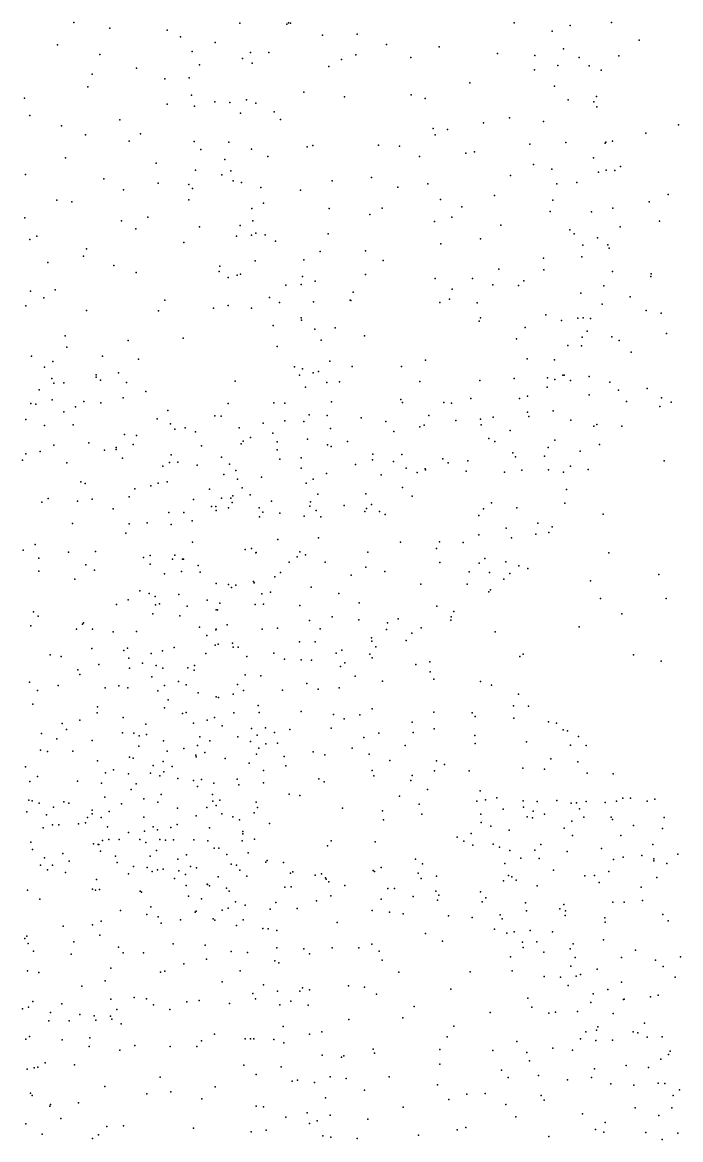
# Model space of a CAD drawing. Header units: metres. Extents: x -23.9 to 23.9, y -28.5 to 28.5.
# Drawn here: x -1.805 to -0.389, y -7.202 to -4.799 of the extents above; entities that cross this region are included whole.
import ezdxf

# ---------------------------------------------------------------- set-up
doc = ezdxf.new("R2010")
doc.units = ezdxf.units.M

msp = doc.modelspace()

# ---------------------------------------------------------------- linework, layer by layer
for p in [(-1.6944, -4.7996, 19.0672), (-1.3368, -4.8011, 18.5734), (-1.2359, -4.8032, 18.265), (-1.2324, -4.8002, 15.5763), (-1.2282, -4.8007, 4.5525), (-0.747, -4.7999, 10.504), (-0.5378, -4.7991, 17.4353), (-1.6164, -4.8116, 15.3411), (-1.4934, -4.816, 15.3549), (-1.1589, -4.8264, 15.7515), (-1.0845, -4.8245, 15.9607), (-0.6649, -4.8181, 17.7755), (-0.6264, -4.8062, 17.5672), (-1.7294, -4.8474, 7.2746), (-1.4646, -4.8299, 18.789), (-1.3903, -4.8421, 15.4471), (-1.0213, -4.847, 18.1664), (-0.9084, -4.8514, 18.1088), (-0.4779, -4.8374, 23.6524), (-1.6379, -4.8681, 15.2749), (-1.4396, -4.8618, 9.8063), (-1.3316, -4.8766, 15.5616), (-1.3143, -4.8642, 18.4746), (-1.2743, -4.8637, 15.6469), (-1.0873, -4.8688, 16.0462), (-0.9689, -4.8745, 16.1065), (-0.7829, -4.8661, 18.0237), (-0.7028, -4.8701, 17.9262), (-0.6406, -4.8558, 16.1617), (-0.6073, -4.875, 17.7175), (-0.5218, -4.8712, -0.9189), (-1.559, -4.8973, -0.5089), (-1.4239, -4.8902, 18.7111), (-1.3106, -4.887, 18.3934), (-1.1454, -4.8938, 2.0914), (-1.1183, -4.8791, 18.2008), (-0.7033, -4.9012, 21.3789), (-0.6533, -4.8922, 23.3279), (-0.5857, -4.8926, 17.589), (-1.6546, -4.9104, 18.9361), (-1.4983, -4.9208, 18.805), (-1.4457, -4.9182, 15.3607), (-0.5595, -4.9021, 7.0548), (-1.6637, -4.9375, 15.2135), (-0.8423, -4.9295, 18.1007), (-0.66, -4.9367, 16.1466), (-1.8004, -4.9618, 18.9815), (-1.4408, -4.9559, 7.7045), (-1.3911, -4.9699, 18.596), (-1.3587, -4.9717, 15.3984), (-1.3229, -4.9655, 20.769), (-1.3025, -4.973, 15.4838), (-1.1995, -4.9496, 15.7619), (-1.112, -4.959, 21.2221), (-0.9685, -4.9551, 15.1319), (-0.9385, -4.9631, 16.0071), (-0.6311, -4.9657, 17.8783), (-0.5754, -4.9701, 17.7344), (-0.5695, -4.9588, 17.6506), (-1.4931, -4.9754, 15.2676), (-1.4347, -4.9795, 18.6743), (-1.3357, -4.9943, 18.3426), (-1.2632, -4.9912, 18.2967), (-0.569, -4.9811, 16.1613), (-1.7888, -4.9996, 4.3534), (-1.7206, -5.0215, 15.1443), (-1.5951, -5.0086, 15.1917), (-1.2493, -5.0083, 15.5536), (-0.8127, -5.0152, 0.6336), (-0.7572, -5.0046, 18.0704), (-0.6835, -5.0124, 17.9841), (-0.3938, -5.0198, 17.4058), (-1.6687, -5.0407, 18.9708), (-1.551, -5.0389, 18.8616), (-0.9209, -5.0275, 18.1928), (-0.917, -5.0407, 15.9206), (-0.8905, -5.0298, 3.4946), (-0.4637, -5.0375, 16.194), (-1.5753, -5.0544, 10.9463), (-1.4349, -5.0553, 15.2614), (-1.3603, -5.057, 18.4845), (-1.1919, -5.0667, 10.7882), (-1.1803, -5.0637, 15.725), (-1.0387, -5.0633, 15.8475), (-0.9938, -5.0657, 18.2233), (-0.713, -5.0611, 20.3011), (-0.6356, -5.0573, 16.1312), (-0.5515, -5.0592, 22.9231), (-0.5497, -5.057, 17.7086), (-0.5357, -5.0544, 17.5836), (-1.712, -5.0904, 19.053), (-1.4212, -5.0726, 18.6963), (-1.312, -5.0715, 15.3814), (-1.2768, -5.0879, 18.2814), (-0.9508, -5.0875, 2.4316), (-0.8506, -5.0807, 18.1538), (-0.8319, -5.0779, 15.967), (-0.576, -5.0905, 10.3654), (-1.5173, -5.1022, 18.9671), (-1.4322, -5.1169, 18.8688), (-1.3695, -5.0942, 18.632), (-0.7051, -5.1049, 18.0386), (-0.666, -5.1147, 3.2251), (-0.5491, -5.117, 0.2229), (-0.5179, -5.1094, 16.1749), (-1.7982, -5.1261, 19.1169), (-1.6293, -5.1359, 19.0827), (-1.3754, -5.127, 18.3358), (-1.3567, -5.1184, 15.2944), (-1.3511, -5.1401, 18.7353), (-1.1386, -5.1397, 15.6925), (-1.0539, -5.1325, 4.3381), (-0.7551, -5.1284, 15.9956), (-0.5653, -5.1213, 17.7918), (-0.5302, -5.1179, 14.6985), (-1.5873, -5.159, 15.1314), (-1.5125, -5.145, 15.1683), (-1.4465, -5.1481, 18.9592), (-1.4391, -5.1567, 15.2148), (-1.3335, -5.1432, 18.4801), (-1.2918, -5.1541, 15.3611), (-1.2063, -5.1601, 15.5043), (-0.9971, -5.1532, 20.5081), (-0.9323, -5.1461, 15.8333), (-0.6551, -5.1467, 16.1065), (-0.6123, -5.1434, 17.9136), (-1.7306, -5.1817, 15.0872), (-1.6987, -5.1852, 19.1586), (-1.4464, -5.181, 4.3882), (-1.2862, -5.1879, 18.2934), (-0.9052, -5.1798, 18.2027), (-0.7894, -5.1712, -1.0666), (-0.6634, -5.1816, 17.9925), (-0.4565, -5.1851, 2.5431), (-0.4156, -5.1695, 16.2422), (-1.3113, -5.1991, 18.8035), (-1.1448, -5.1995, 18.2675), (-1.0577, -5.2122, 18.2544), (-1.0308, -5.1986, 15.7627), (-0.8593, -5.1956, 15.851), (-0.6697, -5.2059, 16.0476), (-0.5807, -5.2063, 16.1581), (-0.5347, -5.1989, 17.6737), (-1.7997, -5.2198, 12.0592), (-1.5917, -5.2258, 19.1483), (-1.5351, -5.2181, 9.4389), (-1.336, -5.2362, 18.3747), (-1.3093, -5.2262, 15.3127), (-0.9184, -5.2272, 15.7969), (-0.8807, -5.2179, 15.4543), (-0.7758, -5.2349, 15.8951), (-0.4346, -5.2267, 2.9149), (-1.7739, -5.2589, 19.2211), (-1.5609, -5.2432, 15.1267), (-1.4238, -5.2385, 19.037), (-1.344, -5.2591, 18.9682), (-1.3118, -5.2566, 9.7005), (-1.3026, -5.2528, 18.8739), (-1.2822, -5.2563, 18.4659), (-1.1473, -5.2536, 15.618), (-0.6272, -5.2454, 20.7579), (-0.6181, -5.2539, 17.9124), (-0.5192, -5.2391, 17.5015), (-1.7887, -5.2659, 3.8646), (-1.4577, -5.2723, 15.1799), (-1.2605, -5.2694, 18.7974), (-0.9045, -5.2754, 18.1907), (-0.819, -5.2648, 18.1326), (-0.5992, -5.2785, 23.7276), (-0.568, -5.2623, 17.7892), (-0.5457, -5.2773, 16.1934), (-0.5427, -5.285, 17.6575), (-1.6732, -5.3022, 19.2363), (-1.6668, -5.2863, 15.0844), (-1.1993, -5.3098, 15.4629), (-1.1641, -5.2919, 18.2666), (-1.0666, -5.2906, 15.711), (-0.6835, -5.3064, 17.9951), (-0.6017, -5.3035, 16.0906), (-1.7498, -5.3153, 15.0698), (-1.6078, -5.3219, 7.779), (-1.3802, -5.3237, 15.2265), (-1.3038, -5.3121, 15.3026), (-1.0287, -5.3109, 18.2328), (-0.7799, -5.3302, 7.3622), (-0.683, -5.3311, 15.9565), (-1.5598, -5.337, 15.1181), (-1.3813, -5.3352, 1.9676), (-1.3621, -5.3475, 3.5883), (-1.3427, -5.3428, 19.044), (-1.3355, -5.3408, 0.6957), (-1.2023, -5.346, 18.7095), (-1.175, -5.356, 11.1056), (-1.0668, -5.3415, 7.7072), (-0.9165, -5.3501, 15.7537), (-0.8363, -5.3503, 15.8083), (-0.7264, -5.3548, 10.0827), (-0.5357, -5.3348, 17.447), (-0.4531, -5.3456, -0.0212), (-0.4524, -5.34, 17.354), (-1.787, -5.377, 7.3309), (-1.7345, -5.3741, 11.6865), (-1.2378, -5.3645, 18.8807), (-1.2048, -5.3628, 18.5161), (-1.0932, -5.3795, 18.2506), (-0.8804, -5.3728, 0.5639), (-0.793, -5.3639, 7.9874), (-0.7374, -5.3649, 18.0426), (-0.6038, -5.3815, 17.8142), (-0.5538, -5.366, 17.5954), (-1.7583, -5.3912, 11.1784), (-1.4983, -5.3963, 15.1535), (-1.2733, -5.3907, 18.9767), (-1.2519, -5.4016, 18.3438), (-1.1782, -5.4001, 18.6288), (-1.0999, -5.3964, 3.7993), (-1.0982, -5.3971, 2.5428), (-0.9066, -5.4019, 18.1544), (-0.8857, -5.3946, 10.6844), (-0.8267, -5.4021, 18.0981), (-0.5579, -5.405, 16.1495), (-0.4972, -5.3892, 16.2867), (-1.7975, -5.4085, 17.8731), (-1.6671, -5.4191, 15.0899), (-1.5121, -5.4193, 19.2229), (-1.3937, -5.4137, 15.229), (-1.3624, -5.4081, 19.1085), (-1.3121, -5.4136, 15.3054), (-0.6791, -5.428, 17.9259), (-0.4632, -5.419, 17.305), (-0.4305, -5.4246, 16.3671), (-1.265, -5.4513, 15.3807), (-1.2048, -5.4345, 15.4748), (-1.204, -5.4399, 18.4278), (-0.8219, -5.442, 15.805), (-0.8194, -5.4343, 4.7372), (-0.6454, -5.4406, 15.9875), (-0.6103, -5.4352, 15.044), (-0.5986, -5.4345, 16.0589), (-0.5828, -5.4362, 17.4238), (-1.7125, -5.4735, 1.6524), (-1.459, -5.4781, 15.1928), (-1.1754, -5.4586, 15.5565), (-1.1318, -5.4562, 18.2584), (-1.0691, -5.4729, 15.6833), (-0.7234, -5.4555, 15.8833), (-0.601, -5.4762, 17.4973), (-0.5898, -5.4635, 17.6107), (-0.5371, -5.4754, 16.2169), (-0.4191, -5.4685, 17.2202), (-1.7089, -5.4978, 19.3154), (-1.5773, -5.4833, 19.2752), (-1.257, -5.4964, 19.009), (-1.1623, -5.4822, 18.7759), (-0.7416, -5.4799, 17.9807), (-0.6316, -5.4937, 17.7622), (-0.6023, -5.4945, 17.3656), (-0.5211, -5.4834, 17.2821), (-1.785, -5.5169, 17.3918), (-1.6325, -5.517, 6.9395), (-1.5553, -5.5237, 15.1531), (-0.9379, -5.5256, 15.7359), (-0.719, -5.5228, 3.5589), (-0.6604, -5.5246, 22.6375), (-0.4952, -5.5084, 16.3482), (-1.7568, -5.5403, 12.1944), (-1.7392, -5.5286, 17.8594), (-1.2192, -5.5397, 18.2202), (-1.2025, -5.5442, 18.926), (-1.1679, -5.5498, 18.8302), (-1.1432, -5.5277, 18.6537), (-1.0954, -5.5393, 18.1524), (-0.989, -5.5391, 18.1169), (-1.7416, -5.5647, 9.5935), (-1.6461, -5.5574, 6.4878), (-1.6461, -5.5618, 19.3088), (-1.637, -5.5688, 16.9676), (-1.5982, -5.5529, 2.9431), (-1.5805, -5.5735, 17.1104), (-1.3469, -5.5708, 15.3261), (-1.2088, -5.5577, 18.3476), (-1.1794, -5.5526, 18.4321), (-1.1499, -5.5734, 18.5379), (-1.1226, -5.5724, 15.6604), (-0.9501, -5.5711, -0.9023), (-0.8205, -5.569, 17.9778), (-0.7468, -5.5653, 17.9026), (-0.6754, -5.5639, 17.417), (-0.6593, -5.5671, 17.5147), (-0.6419, -5.5576, 17.2536), (-0.6395, -5.558, 16.0038), (-0.6255, -5.5691, 12.3278), (-0.5858, -5.5604, 8.4104), (-0.5414, -5.5732, 17.1682), (-1.7688, -5.5891, 17.5967), (-1.7371, -5.5752, 17.0752), (-1.7155, -5.5746, 17.3072), (-1.5391, -5.593, 19.2748), (-1.1961, -5.5839, 15.6074), (-0.6762, -5.5833, 17.6882), (-0.5224, -5.5901, 16.3872), (-0.4605, -5.5866, 17.0847), (-1.7866, -5.6187, 17.0127), (-1.7757, -5.6202, 15.132), (-1.741, -5.6112, 17.6809), (-1.6725, -5.6148, 17.8661), (-1.6359, -5.6175, 17.2563), (-1.588, -5.6069, 15.1737), (-1.3619, -5.6191, -0.2462), (-1.2641, -5.6175, 18.1619), (-1.2399, -5.6178, 18.2686), (-1.1396, -5.615, 18.7084), (-0.9905, -5.6098, 18.0663), (-0.9873, -5.6164, 0.3366), (-0.8982, -5.6165, 18.0081), (-0.8817, -5.6178, 10.3234), (-0.8398, -5.608, 11.9987), (-0.7358, -5.6082, 17.2456), (-0.7185, -5.6027, 15.9025), (-0.5859, -5.5998, 16.1187), (-0.5056, -5.6145, 16.5293), (-0.4299, -5.6064, 16.656), (-0.409, -5.6157, 16.8454), (-1.7156, -5.6367, 0.8402), (-1.6904, -5.6261, 16.8923), (-1.4919, -5.6335, 15.234), (-1.3911, -5.6456, 2.4217), (-1.3771, -5.6459, 19.1738), (-1.1876, -5.643, 18.9101), (-1.1491, -5.6442, 18.7987), (-0.9308, -5.6449, 15.7557), (-0.7184, -5.6376, -1.2132), (-0.6633, -5.6348, 17.1359), (-0.4339, -5.6255, 16.7446), (-1.7974, -5.6534, 19.3383), (-1.7573, -5.6659, 17.9518), (-1.6957, -5.6647, 17.4967), (-1.5146, -5.6519, 16.9667), (-1.4859, -5.6623, 17.1772), (-1.2866, -5.6612, 15.4895), (-1.2401, -5.6557, 19.0082), (-1.1993, -5.6571, 18.3574), (-1.0757, -5.6499, 12.4271), (-1.0227, -5.6572, -0.111), (-0.9498, -5.669, 17.1726), (-0.9405, -5.665, 17.0741), (-0.8727, -5.655, 17.9358), (-0.819, -5.6525, 15.8319), (-0.8176, -5.6644, 15.7793), (-0.7923, -5.6479, 17.1204), (-0.7151, -5.6466, 17.542), (-0.6247, -5.6543, 16.0533), (-0.5759, -5.6674, 16.1926), (-0.5694, -5.6639, 16.9931), (-0.5153, -5.6677, 16.838), (-1.5849, -5.6857, 17.8612), (-1.5595, -5.6879, 19.2801), (-1.4767, -5.6737, 19.2392), (-1.4543, -5.6713, 0.0896), (-1.4321, -5.6795, 15.316), (-1.3387, -5.6709, 15.4122), (-1.3138, -5.6922, 17.1143), (-1.266, -5.6829, 15.5769), (-1.1423, -5.6722, 15.6874), (-1.0058, -5.6787, 17.9994), (-0.8016, -5.6941, 17.4047), (-0.7556, -5.6767, 17.6933), (-1.7372, -5.7087, 2.4792), (-1.6619, -5.7035, 17.6087), (-1.6032, -5.7174, 17.4089), (-1.6027, -5.7137, 17.9806), (-1.5666, -5.7068, 16.9121), (-1.4196, -5.7096, 17.9624), (-1.3344, -5.7056, 19.1244), (-1.3295, -5.6994, 18.0564), (-1.2568, -5.7184, 18.2769), (-1.2566, -5.7015, 3.9725), (-1.1915, -5.6958, 17.1273), (-1.1483, -5.7076, 18.7282), (-1.1408, -5.7112, 18.6381), (-1.1057, -5.7002, 18.0133), (-0.7887, -5.7006, 16.982), (-0.6736, -5.7132, 16.0178), (-0.6594, -5.6977, 16.9546), (-0.5637, -5.707, 16.4575), (-1.8048, -5.7408, 19.3293), (-1.7973, -5.7273, 16.6413), (-1.7662, -5.7219, 7.3134), (-1.6282, -5.7193, 15.2192), (-1.5893, -5.7366, 17.7291), (-1.485, -5.7289, 17.2683), (-1.3764, -5.7341, 17.2123), (-1.251, -5.7381, 17.1894), (-1.2051, -5.7356, 15.6995), (-1.0519, -5.7396, 17.2244), (-1.0507, -5.7278, 15.7425), (-0.9884, -5.7282, 23.204), (-0.9003, -5.7377, 8.2558), (-0.8466, -5.7421, 17.4716), (-0.7497, -5.725, 16.9086), (-0.7438, -5.7337, 15.9336), (-0.6815, -5.7322, 16.7471), (-0.605, -5.7212, 4.8747), (-0.4246, -5.7419, 11.8506), (-1.7094, -5.7466, 19.3177), (-1.5025, -5.7533, 18.0269), (-1.4881, -5.7456, 15.326), (-1.4707, -5.7447, 16.9468), (-1.4289, -5.7511, 18.0781), (-1.3594, -5.749, 15.4691), (-1.3457, -5.7626, 18.1369), (-1.2053, -5.7577, 18.9215), (-1.0882, -5.7498, 4.6814), (-1.0064, -5.7434, 6.8581), (-0.979, -5.7576, 17.3033), (-0.9382, -5.7589, 16.9412), (-0.9377, -5.7615, 17.8109), (-0.8887, -5.7462, 17.3831), (-0.8502, -5.7645, 15.8573), (-0.7306, -5.7619, 12.7499), (-0.6728, -5.7612, 23.7806), (-0.6258, -5.7537, 16.6153), (-0.5875, -5.7607, 16.334), (-1.6789, -5.7872, 15.2331), (-1.5123, -5.7903, 17.4615), (-1.4933, -5.7872, 17.7518), (-1.3714, -5.7713, 16.9838), (-1.3421, -5.7816, 17.8939), (-1.2903, -5.7775, 19.0547), (-1.1941, -5.79, 17.9015), (-1.1792, -5.7817, 18.456), (-1.1507, -5.769, 17.009), (-1.0327, -5.772, 16.9688), (-0.9557, -5.7672, 9.8497), (-0.7677, -5.7665, 16.8181), (-0.6407, -5.7665, 16.1214), (-1.67, -5.7909, 17.9905), (-1.5626, -5.8024, 19.2633), (-1.5287, -5.7959, 17.596), (-1.4021, -5.8033, 17.7976), (-1.3321, -5.8003, 17.314), (-1.1694, -5.8138, 18.7464), (-1.0659, -5.8133, 17.363), (-0.9873, -5.7995, 17.4027), (-0.6344, -5.8039, 9.5754), (-1.7627, -5.8308, 17.9891), (-1.7491, -5.823, 19.3046), (-1.686, -5.8287, 16.7297), (-1.6544, -5.8243, 19.2882), (-1.575, -5.8196, 15.2788), (-1.4365, -5.8252, 17.6361), (-1.3763, -5.8223, 15.576), (-1.3562, -5.8224, 7.2848), (-1.3537, -5.8313, 17.4082), (-1.3524, -5.8173, 19.1162), (-1.3146, -5.8152, 17.8152), (-1.269, -5.8287, 15.7577), (-1.185, -5.8302, 12.9727), (-1.1128, -5.8381, 16.9411), (-1.0537, -5.8361, 17.4573), (-0.9664, -5.8182, 17.597), (-0.7959, -5.832, 15.9525), (-0.6379, -5.8329, 16.4705), (-1.6097, -5.8452, 16.7937), (-1.4899, -5.8528, 18.0917), (-1.4576, -5.8535, 16.8875), (-1.3977, -5.8404, 17.5431), (-1.3889, -5.8399, 18.1582), (-1.388, -5.8488, 15.6568), (-1.3615, -5.8434, 17.6891), (-1.2952, -5.843, 18.2699), (-1.295, -5.8623, 17.5758), (-1.2876, -5.8526, 16.9361), (-1.2508, -5.8548, 17.6999), (-1.1986, -5.8608, 17.5046), (-1.1864, -5.8396, 17.3977), (-1.1727, -5.8486, 17.7373), (-1.0678, -5.8511, 17.5498), (-1.0644, -5.8445, 17.6669), (-1.0367, -5.8511, 15.816), (-1.0245, -5.8578, 16.9035), (-0.8231, -5.8598, 3.5378), (-0.813, -5.8451, -0.3989), (-0.7411, -5.8432, 16.7035), (-0.5555, -5.8569, -0.1698), (-1.6967, -5.8767, 15.0958), (-1.5747, -5.8778, 6.2615), (-1.536, -5.8752, 16.8331), (-1.485, -5.8791, 15.3213), (-1.4395, -5.8708, 15.4048), (-1.1629, -5.8627, 17.6068), (-0.6961, -5.8759, 16.16), (-0.6652, -5.8842, 16.317), (-1.5823, -5.8974, 18.0627), (-1.1681, -5.9073, 16.9008), (-0.8228, -5.9012, 16.7346), (-0.7643, -5.887, 7.0517), (-0.7526, -5.9077, 16.084), (-0.7004, -5.8996, 16.5392), (-0.6727, -5.8965, 16.405), (-1.8032, -5.9341, 14.9642), (-1.7775, -5.922, 19.2729), (-1.4386, -5.9172, 19.1399), (-1.3258, -5.9329, 19.0147), (-1.3117, -5.9307, 16.8779), (-1.2556, -5.9113, 18.9134), (-0.9914, -5.9167, 16.8471), (-0.9139, -5.9308, 15.3118), (-0.9075, -5.9164, 15.9253), (-0.8564, -5.9173, 22.9095), (-1.7693, -5.9511, 18.0367), (-1.7053, -5.9383, 16.5952), (-1.6477, -5.9372, 16.6596), (-1.544, -5.9497, 16.7502), (-1.5301, -5.9456, 19.1898), (-1.4818, -5.9537, 15.76), (-1.4767, -5.9452, 15.6427), (-1.4603, -5.9538, 15.5594), (-1.4578, -5.9535, 15.361), (-1.3026, -5.9396, 15.8536), (-1.302, -5.9391, 18.3185), (-1.2136, -5.9484, 18.6011), (-1.2081, -5.9374, 18.7019), (-1.1958, -5.9439, 15.852), (-1.0616, -5.9383, 15.8674), (-0.8099, -5.9524, 16.662), (-0.5436, -5.9401, 9.1793), (-1.7696, -5.9794, 10.0417), (-1.6684, -5.9655, 15.004), (-1.6496, -5.9771, 16.097), (-1.5299, -5.9645, 15.9096), (-1.4624, -5.9802, 15.2645), (-1.4263, -5.9668, 18.197), (-1.4225, -5.9815, 19.0807), (-1.2495, -5.982, 18.7875), (-1.2308, -5.9601, 16.8623), (-1.1533, -5.9603, 6.3968), (-1.0659, -5.971, 16.831), (-1.0248, -5.9797, 15.9313), (-0.9066, -5.9608, 16.7499), (-0.8438, -5.9809, 16.0138), (-0.822, -5.9618, 16.069), (-0.8001, -5.9819, 16.1509), (-0.7648, -5.9592, 16.5711), (-0.7368, -5.9677, 16.2903), (-0.7172, -5.9739, 8.7759), (-1.6918, -5.9963, 19.216), (-1.4987, -5.9852, 18.156), (-1.3878, -6.0058, 15.8603), (-1.3073, -6.0018, 18.3941), (-1.3061, -6.0043, 18.895), (-1.2619, -5.9912, 18.4858), (-1.0978, -5.9879, 13.8044), (-0.7688, -5.9964, 16.4461), (-0.7561, -5.984, 6.6137), (-0.5826, -5.9998, 14.9794), (-0.4356, -5.9865, 16.2729), (-1.5524, -6.0216, 16.6277), (-1.5321, -6.0272, 15.9843), (-1.4682, -6.0293, 15.1699), (-1.3616, -6.0078, 18.9904), (-1.3551, -6.0145, 18.3213), (-1.3453, -6.0095, 15.9439), (-1.2895, -6.0281, 12.6916), (-1.2707, -6.0247, 11.693), (-1.1832, -6.0136, 15.9304), (-1.1241, -6.0275, 16.7666), (-0.9479, -6.0074, 16.0154), (-0.848, -6.0071, 16.6007), (-0.8012, -6.0236, 16.314), (-0.798, -6.0197, 13.2617), (-1.6026, -6.0511, 16.1516), (-1.5769, -6.0406, 15.0204), (-1.5194, -6.0335, 15.086), (-1.5185, -6.0519, 15.8839), (-1.5096, -6.0492, 16.1068), (-1.4504, -6.0546, 16.6682), (-1.4074, -6.0415, 15.6233), (-1.3799, -6.048, 15.4436), (-1.3038, -6.0513, 18.8099), (-1.2864, -6.0501, 18.5821), (-1.2076, -6.0531, 4.3948), (-1.0801, -6.0474, 3.7563), (-0.9135, -6.0548, 16.1332), (-0.5612, -6.0384, 5.1201), (-0.4202, -6.0382, 23.7564), (-1.781, -6.0671, 14.8785), (-1.7709, -6.0763, 16.716), (-1.5242, -6.0709, 19.0922), (-1.466, -6.0753, 19.0304), (-1.3878, -6.0627, 15.3181), (-1.3851, -6.0623, 16.0334), (-1.1387, -6.0776, 16.0315), (-0.8822, -6.0777, 16.431), (-0.8768, -6.0659, 16.2417), (-0.5154, -6.0707, 22.3267), (-1.7865, -6.0971, 12.8538), (-1.6757, -6.0933, 16.1057), (-1.6736, -6.0904, 19.1468), (-1.4237, -6.0997, 16.1484), (-1.3642, -6.095, 18.8716), (-1.256, -6.1017, 16.0618), (-1.1874, -6.0857, 16.6964), (-1.0811, -6.0841, 16.6766), (-1.0195, -6.0902, 16.615), (-0.9962, -6.0819, 15.6329), (-0.9467, -6.1014, 16.4986), (-0.8828, -6.085, 16.3446), (-0.6071, -6.0993, -0.6267), (-1.6883, -6.1038, 16.6631), (-1.6538, -6.104, 18.1718), (-1.6091, -6.1095, 15.9789), (-1.5594, -6.1087, 18.2277), (-1.408, -6.1179, 15.1824), (-1.3887, -6.1053, 16.6002), (-1.3881, -6.1043, 18.4024), (-1.2892, -6.1041, 16.6672), (-1.1642, -6.103, 10.9321), (-1.0537, -6.123, 10.4409), (-1.0212, -6.1047, 16.1531), (-0.9667, -6.1123, 16.2613), (-0.7879, -6.1098, 7.9366), (-1.6551, -6.1456, 19.0753), (-1.5868, -6.15, 16.6087), (-1.5785, -6.1451, 19.0299), (-1.5034, -6.1503, 15.8863), (-1.4779, -6.1436, 16.2612), (-1.3902, -6.1383, 16.5113), (-1.3834, -6.1362, 18.4813), (-1.3527, -6.1338, 18.6201), (-1.3511, -6.1424, 15.589), (-1.3408, -6.1427, 15.5042), (-1.2089, -6.131, 16.1352), (-1.175, -6.1312, 16.6015), (-1.1173, -6.1494, 16.2287), (-1.053, -6.1299, 16.5373), (-1.0448, -6.1422, 16.4482), (-0.979, -6.1285, 16.3631), (-1.7448, -6.1589, 14.8493), (-1.7215, -6.1628, 18.2242), (-1.5757, -6.1661, 16.1238), (-1.5274, -6.1567, 16.5164), (-1.4098, -6.156, 15.7597), (-1.3221, -6.163, 16.3778), (-1.2642, -6.1557, 16.4998), (-1.241, -6.1687, 16.3218), (-1.205, -6.17, 16.406), (-1.1826, -6.1709, 17.765), (-1.1301, -6.1556, 16.4581), (-1.0575, -6.1575, 17.7154), (-1.0523, -6.1655, 17.8205), (-0.9286, -6.1743, 17.695), (-0.7347, -6.1628, 23.2896), (-0.7278, -6.1579, 7.4229), (-0.4903, -6.1594, 7.6984), (-0.4305, -6.1728, 12.8551), (-1.6854, -6.1915, 16.7504), (-1.6406, -6.1798, 18.2783), (-1.5745, -6.1876, 16.0055), (-1.5467, -6.1771, 18.3292), (-1.5171, -6.1823, 14.9825), (-1.5025, -6.1882, 18.8915), (-1.449, -6.1875, 18.4944), (-1.4355, -6.1921, 18.587), (-1.4345, -6.1821, 10.18), (-1.1202, -6.1841, 17.5641), (-1.1109, -6.1767, 17.8871), (-0.9586, -6.1798, 17.8517), (-0.9274, -6.1955, 17.5592), (-1.7893, -6.2181, 16.8649), (-1.6809, -6.2016, 19.0078), (-1.5265, -6.2062, 16.2101), (-1.4691, -6.2168, 18.6996), (-1.3418, -6.2227, 17.6692), (-1.3252, -6.2023, 15.3523), (-1.292, -6.2045, 17.7957), (-1.193, -6.2211, 17.4836), (-1.0892, -6.2049, 17.9745), (-1.0301, -6.2161, 17.4666), (-0.9197, -6.2116, 17.9527), (-0.8191, -6.2163, 17.6339), (-1.7721, -6.2357, 14.8114), (-1.7279, -6.2255, 18.3128), (-1.6268, -6.2303, 18.3692), (-1.5976, -6.2256, 18.9093), (-1.5782, -6.2301, 14.9163), (-1.5134, -6.2369, 16.4508), (-1.4987, -6.2252, 18.7846), (-1.4526, -6.224, 15.0418), (-1.4268, -6.241, 15.8336), (-1.351, -6.2438, 15.2043), (-1.3294, -6.2362, 17.9081), (-1.2451, -6.2351, 17.9891), (-1.1685, -6.2333, 18.0279), (-1.1235, -6.23, 17.4353), (-0.7959, -6.2247, 17.8361), (-0.7373, -6.244, 17.7755), (-1.7825, -6.2655, 18.3762), (-1.4912, -6.2557, 15.9334), (-1.3879, -6.2497, 17.8437), (-1.3828, -6.2509, 17.5922), (-1.2979, -6.268, 17.4502), (-0.7487, -6.269, 17.928), (-0.7162, -6.2698, 17.6167), (-1.6442, -6.2837, 18.9798), (-1.6434, -6.2712, 14.8618), (-1.5878, -6.2937, 16.7497), (-1.4988, -6.2735, 16.288), (-1.4603, -6.2854, 17.7269), (-1.4524, -6.2831, 16.5884), (-1.3918, -6.2941, 17.4957), (-1.3499, -6.2838, 15.7083), (-1.2955, -6.2831, 15.4517), (-1.2051, -6.2808, 17.3741), (-1.1352, -6.2874, 18.1194), (-1.0786, -6.2885, 4.146), (-1.0522, -6.2752, 18.1135), (-0.9198, -6.2824, 18.0962), (-0.8376, -6.2839, 18.0527), (-0.831, -6.2917, 3.7809), (-1.7192, -6.3067, 9.2901), (-1.681, -6.2995, 10.6635), (-1.5393, -6.3084, 18.8123), (-1.4367, -6.3064, 17.927), (-1.4073, -6.2998, 15.0842), (-1.3753, -6.3119, 18.0424), (-1.3118, -6.3173, 15.6117), (-1.2817, -6.3165, 16.6932), (-1.1404, -6.3172, 16.6855), (-1.1124, -6.2965, 17.3323), (-0.9666, -6.3037, 17.3328), (-0.9189, -6.3184, 22.264), (-0.7476, -6.2953, 8.5913), (-0.6729, -6.3035, 17.8755), (-0.6562, -6.3062, 11.2608), (-1.7639, -6.3286, 19.1166), (-1.7306, -6.3396, 14.8123), (-1.71, -6.3195, 16.8583), (-1.5897, -6.3273, 18.6552), (-1.5652, -6.3277, 18.9416), (-1.5538, -6.3337, 14.9152), (-1.5375, -6.3303, 16.6689), (-1.4228, -6.3358, 16.6706), (-1.341, -6.3359, 16.8047), (-1.2994, -6.3321, 15.3667), (-1.2623, -6.326, 13.9962), (-1.2294, -6.3197, 16.5643), (-1.0703, -6.3369, 16.789), (-1.0378, -6.3274, 4.9369), (-0.9641, -6.326, 18.1679), (-0.8316, -6.3328, 5.3931), (-0.6417, -6.3205, 17.6265), (-0.6321, -6.3227, 13.3167), (-0.6084, -6.3352, 17.7835), (-1.7657, -6.3639, 16.9167), (-1.7508, -6.367, 19.2084), (-1.696, -6.3662, 18.6034), (-1.6549, -6.3438, 19.107), (-1.5544, -6.3556, 11.9884), (-1.501, -6.3439, 17.5609), (-1.4934, -6.3663, 16.7444), (-1.4572, -6.3606, 15.9024), (-1.4277, -6.354, 17.4218), (-1.4016, -6.3445, 16.4471), (-1.3143, -6.3457, 15.2742), (-1.2963, -6.3601, 15.5347), (-1.2811, -6.3505, 18.1538), (-1.2562, -6.3492, 16.439), (-1.0953, -6.3602, 18.2197), (-0.9817, -6.3542, 16.6597), (-0.831, -6.3502, 18.1421), (-0.7205, -6.3463, 18.0542), (-0.6255, -6.3537, 17.5462), (-0.592, -6.3541, 22.0243), (-1.6432, -6.3874, 19.2051), (-1.5741, -6.3795, 17.7362), (-1.5666, -6.3816, 17.8293), (-1.5016, -6.3885, 18.9343), (-1.4316, -6.3751, 18.0726), (-1.4312, -6.3788, 16.2879), (-1.412, -6.369, 16.8576), (-1.3684, -6.3825, 15.1234), (-1.3008, -6.3726, 16.9329), (-1.2415, -6.3779, 16.3567), (-1.1791, -6.3677, 16.934), (-1.154, -6.3744, 16.3754), (-1.0585, -6.3731, 16.9039), (-1.0143, -6.3867, 16.4403), (-0.9141, -6.3875, 16.5803), (-0.6681, -6.3826, 15.0974), (-0.6102, -6.3896, 17.9778), (-1.7978, -6.4003, 13.862), (-1.6258, -6.4128, 16.8654), (-1.6087, -6.4065, 18.6873), (-1.5762, -6.4151, 17.5651), (-1.529, -6.4138, 17.4653), (-1.5235, -6.3975, 16.0594), (-1.5004, -6.4106, 19.1026), (-1.4826, -6.3992, 14.969), (-1.3168, -6.392, 15.6505), (-1.286, -6.4078, 15.4392), (-1.2381, -6.398, 17.0042), (-1.052, -6.4077, 17.204), (-0.9184, -6.4087, 16.4798), (-0.8965, -6.3948, 16.7338), (-0.8436, -6.4087, 18.215), (-0.7285, -6.403, 9.1697), (-0.682, -6.4049, 17.3778), (-0.59, -6.4135, 17.4942), (-0.5337, -6.4148, 17.6958), (-1.789, -6.4317, 14.79), (-1.772, -6.421, 19.3135), (-1.6862, -6.431, 19.31), (-1.6348, -6.4354, 17.893), (-1.5598, -6.4367, 9.7924), (-1.5093, -6.4197, 16.8933), (-1.4701, -6.4254, 18.8464), (-1.4365, -6.4292, 17.3407), (-1.4191, -6.427, 18.1492), (-1.3927, -6.4352, 15.8081), (-1.3427, -6.4264, 17.0232), (-1.3393, -6.4388, 17.2426), (-1.2859, -6.4343, 16.2919), (-1.167, -6.4258, 17.1951), (-1.1559, -6.4323, 16.2934), (-1.0487, -6.4191, 16.341), (-0.969, -6.4295, 16.9597), (-0.9666, -6.419, 18.2607), (-1.5705, -6.4489, 18.0603), (-1.5062, -6.4594, 19.2332), (-1.4281, -6.4424, 15.0449), (-1.3955, -6.4599, 16.2307), (-1.2306, -6.4586, 18.2753), (-1.2076, -6.4614, 17.0972), (-0.9333, -6.449, 16.3664), (-0.8198, -6.4517, 23.1333), (-1.7905, -6.4721, 17.8847), (-1.7838, -6.4735, 19.3912), (-1.7686, -6.4781, 20.1305), (-1.7379, -6.4867, 19.8641), (-1.7158, -6.4754, 20.0542), (-1.7051, -6.4785, 18.0308), (-1.6275, -6.4654, 18.5757), (-1.5912, -6.4796, 19.3282), (-1.5434, -6.4692, 18.62), (-1.5137, -6.4757, 17.3715), (-1.3954, -6.474, 18.8715), (-1.3876, -6.4832, 19.0591), (-1.38, -6.4714, 15.12), (-1.3019, -6.4761, 15.3672), (-0.9935, -6.4635, 17.1736), (-0.9509, -6.4803, 17.0333), (-0.8273, -6.474, 17.2134), (-0.8083, -6.4707, 16.8251), (-0.7845, -6.467, 16.6932), (-0.7276, -6.4734, 17.2675), (-0.7267, -6.4869, 14.2934), (-0.6972, -6.4746, 18.1765), (-0.6554, -6.4724, 4.1598), (-0.624, -6.4779, 17.3628), (-0.6126, -6.4775, 18.0948), (-0.5924, -6.4743, 16.3626), (-0.5514, -6.4765, 17.9933), (-0.5265, -6.474, 16.3003), (-0.513, -6.4676, 17.5854), (-0.4964, -6.4676, 17.77), (-0.4605, -6.474, 16.2337), (-0.4447, -6.4698, 16.4499), (-1.7953, -6.4969, 17.7097), (-1.7528, -6.5034, 18.4831), (-1.6647, -6.5088, 20.2038), (-1.6545, -6.5015, 18.1309), (-1.6544, -6.4935, 19.9261), (-1.6356, -6.5087, 14.8661), (-1.6183, -6.4963, 20.0241), (-1.5437, -6.5082, 17.021), (-1.4713, -6.4892, 15.9159), (-1.4308, -6.5051, 17.2407), (-1.4079, -6.4874, 17.0826), (-1.3754, -6.5015, 18.7929), (-1.3517, -6.5079, 15.1906), (-1.3065, -6.4993, 15.5537), (-1.2987, -6.4874, 17.1197), (-1.1162, -6.4887, 17.1234), (-1.0304, -6.4945, 18.3227), (-0.9456, -6.5021, 18.3157), (-0.8184, -6.502, 16.3673), (-0.7709, -6.4914, 18.2437), (-0.719, -6.5079, 16.732), (-0.7077, -6.5095, 16.4583), (-0.706, -6.4953, 16.5415), (-0.6818, -6.502, 16.3689), (-0.6061, -6.4907, 16.2327), (-0.5968, -6.5081, 5.5968), (-0.538, -6.508, 17.4545), (-0.424, -6.5088, 16.6001), (-1.7597, -6.5309, 18.1671), (-1.7398, -6.5249, 20.281), (-1.7266, -6.525, 14.823), (-1.6838, -6.523, 16.9293), (-1.6688, -6.5205, 17.5735), (-1.6213, -6.5289, 17.4737), (-1.5237, -6.5288, 20.018), (-1.4852, -6.5304, 18.1999), (-1.4717, -6.524, 16.0859), (-1.4022, -6.5316, 18.6801), (-1.3374, -6.5143, 18.9402), (-1.2729, -6.5221, 16.1781), (-1.028, -6.5143, 16.2188), (-0.8179, -6.5199, 16.9552), (-0.7974, -6.5274, 9.8046), (-0.6395, -6.5318, 16.1351), (-0.6227, -6.5172, 16.6008), (-0.5357, -6.5131, 16.597), (-0.4901, -6.5264, 17.9304), (-0.4279, -6.5326, 16.0607), (-1.6323, -6.5583, 18.4551), (-1.6186, -6.5565, 17.0082), (-1.5962, -6.5565, 19.7708), (-1.5765, -6.5416, 17.3883), (-1.5523, -6.5565, 18.4996), (-1.5422, -6.5384, 19.8836), (-1.5142, -6.5355, 19.3551), (-1.5093, -6.5566, 17.2906), (-1.4966, -6.5575, 17.1205), (-1.4795, -6.557, 15), (-1.436, -6.5572, 19.3023), (-1.4057, -6.5589, 18.2644), (-1.3317, -6.5592, 18.7491), (-1.3308, -6.5443, 19.1113), (-1.3305, -6.5392, 15.6421), (-1.3057, -6.5555, 19.0103), (-0.8694, -6.5512, 17.1436), (-0.8391, -6.5432, 16.2578), (-0.7575, -6.5366, 16.2935), (-0.6216, -6.5478, 17.2961), (-0.5178, -6.5478, 18.0334), (-1.7863, -6.5621, 19.6701), (-1.7827, -6.5779, 18.3988), (-1.6514, -6.5654, 18.2432), (-1.6415, -6.5674, 11.2758), (-1.6405, -6.5672, 19.4591), (-1.6368, -6.5811, 19.6882), (-1.5394, -6.5627, 7.7083), (-1.5161, -6.5802, 6.3311), (-1.3922, -6.5747, 15.7676), (-1.3819, -6.5748, 12.3293), (-1.1486, -6.5699, 18.3724), (-1.1407, -6.5594, 16.1482), (-1.0456, -6.561, 6.2776), (-0.8552, -6.5601, 18.3236), (-0.836, -6.5684, 17.0543), (-0.7924, -6.5662, 16.1826), (-0.7788, -6.5727, 15.7871), (-0.756, -6.58, 16.9654), (-0.7028, -6.5792, 16.0775), (-0.6895, -6.5672, 18.2363), (-0.6329, -6.5818, 16.0256), (-0.559, -6.5757, 18.1087), (-0.4488, -6.567, 17.6006), (-1.7573, -6.5959, 18.2756), (-1.7175, -6.5862, 16.9956), (-1.7042, -6.603, 14.8556), (-1.6047, -6.5923, 14.9121), (-1.6011, -6.6058, 20.3624), (-1.5298, -6.592, 18.256), (-1.4707, -6.5986, 19.83), (-1.4517, -6.5892, 19.9209), (-1.3646, -6.5886, 16.138), (-1.3189, -6.5852, 15.4948), (-1.2808, -6.6054, 19.0782), (-1.278, -6.6012, 16.1164), (-1.2429, -6.6058, 18.3735), (-0.9591, -6.5985, 18.4), (-0.7323, -6.5967, 12.8437), (-0.6932, -6.5973, 17.2171), (-0.533, -6.5993, 17.3817), (-0.5125, -6.5945, 16.7559), (-0.472, -6.591, 17.5048), (-0.4465, -6.602, 15.9531), (-0.4462, -6.5979, 14.8935), (-0.3946, -6.5877, 16.7448), (-1.7656, -6.6113, 19.5317), (-1.7508, -6.6218, 17.4536), (-1.7401, -6.6114, 20.4272), (-1.7122, -6.6275, 18.3507), (-1.5763, -6.63, 18.3201), (-1.566, -6.6147, 17.1189), (-1.5366, -6.6167, 17.2002), (-1.5256, -6.6251, 19.6912), (-1.5142, -6.6214, 16.0005), (-1.5021, -6.6204, 15.895), (-1.4685, -6.6236, 18.4461), (-1.4433, -6.6147, 18.5379), (-1.4301, -6.6172, 20.1822), (-1.3555, -6.6091, 18.3112), (-1.3438, -6.6113, 19.2529), (-1.337, -6.6223, 15.3638), (-1.2281, -6.6286, 18.7562), (-1.2233, -6.6257, 18.8662), (-1.1616, -6.6301, 18.9318), (-1.0505, -6.6232, 18.4357), (-1.0476, -6.6248, 18.9044), (-1.0331, -6.6165, 18.7842), (-0.9532, -6.6286, 18.843), (-0.9438, -6.6089, 4.4682), (-0.767, -6.6076, 17.1624), (-0.6621, -6.622, 16.8497), (-0.5434, -6.625, 21.5979), (-0.4185, -6.608, 17.7333), (-1.6456, -6.6426, 20.4412), (-1.4778, -6.6403, 18.3042), (-1.4539, -6.6316, 15.08), (-1.4523, -6.6551, 19.7276), (-1.4075, -6.6525, 19.8081), (-1.4062, -6.653, 15.1704), (-1.3834, -6.6363, 20.1114), (-1.3218, -6.6353, 18.612), (-1.1751, -6.6327, 18.4315), (-1.1524, -6.639, 18.6454), (-1.1513, -6.6418, 16.0891), (-1.1457, -6.6476, 22.5947), (-0.9471, -6.6404, 18.6593), (-0.9137, -6.6353, 18.7375), (-0.7696, -6.6453, 6.4641), (-0.7592, -6.6335, 18.3138), (-0.752, -6.6369, 17.031), (-0.7425, -6.644, 16.0026), (-0.5951, -6.6345, 17.2766), (-0.5743, -6.6338, 15.9301), (-0.5638, -6.6485, 16.822), (-0.44, -6.6379, 17.9271), (-1.7938, -6.6654, 20.5033), (-1.6539, -6.6635, 17.0799), (-1.6472, -6.6653, 17.3695), (-1.6388, -6.6638, 19.5549), (-1.5516, -6.6673, 19.6183), (-1.5486, -6.6693, 14.986), (-1.4474, -6.6783, 19.4348), (-1.402, -6.6561, 19.3672), (-1.3657, -6.661, 15.2793), (-1.36, -6.6672, 16.0823), (-1.2403, -6.6588, 18.6151), (-1.2264, -6.6584, 19.0305), (-1.1415, -6.6773, 18.5334), (-1.1108, -6.6556, 19.0276), (-1.0184, -6.6616, 19.0325), (-1.0045, -6.6617, 16.0996), (-0.9645, -6.6789, 10.9631), (-0.9152, -6.6678, 18.5852), (-0.9092, -6.6761, 22.0836), (-0.819, -6.6688, 18.866), (-0.6972, -6.656, 16.9579), (-0.4738, -6.6586, 17.4327), (-1.767, -6.6848, 14.8633), (-1.5281, -6.7008, 16.0409), (-1.4195, -6.6839, 15.7336), (-1.3463, -6.6907, 18.5443), (-1.3257, -6.6978, 20.1644), (-1.2592, -6.6918, 19.1903), (-1.1721, -6.688, 19.0905), (-1.0327, -6.6845, 18.4987), (-0.9119, -6.6869, 18.4782), (-0.816, -6.6903, 18.9806), (-0.8076, -6.6816, 18.6619), (-0.7222, -6.6923, 17.1574), (-0.6398, -6.6964, 18.256), (-0.5349, -6.6909, 15.8605), (-0.51, -6.6911, 17.3611), (-0.4707, -6.6878, 18.0503), (-1.5939, -6.7087, 17.2885), (-1.5368, -6.7175, 20.4707), (-1.513, -6.7225, 15.0635), (-1.4332, -6.7126, 20.3683), (-1.431, -6.7105, 16.0627), (-1.3943, -6.727, 15.6084), (-1.3749, -6.708, 20.2932), (-1.3623, -6.7043, 15.4084), (-1.2718, -6.7065, 18.5001), (-1.2137, -6.7049, 16.0417), (-1.0524, -6.7089, 5.3103), (-1.0153, -6.7126, 19.1436), (-0.9859, -6.7161, 15.257), (-0.8882, -6.7206, 19.1193), (-0.8369, -6.724, 15.9897), (-0.7769, -6.718, 18.3776), (-0.7727, -6.727, 15.9226), (-0.7206, -6.7097, 18.7779), (-0.6487, -6.7056, 17.2054), (-0.6371, -6.7201, 16.9348), (-0.6365, -6.7094, 15.8682), (-0.5517, -6.7246, 18.1777), (-0.4271, -6.7178, 17.4762), (-1.7172, -6.7426, 17.079), (-1.6539, -6.74, 2.0064), (-1.6353, -6.7318, 17.1847), (-1.5065, -6.7365, 19.5521), (-1.4646, -6.729, 15.1363), (-1.3905, -6.7295, 15.323), (-1.3441, -6.7412, 19.7551), (-1.3297, -6.729, 19.3407), (-1.2878, -6.7478, 19.8919), (-1.2758, -6.7484, 20.0655), (-1.1279, -6.7347, 19.173), (-0.789, -6.7491, 18.4901), (-0.5511, -6.7341, 6.9384), (-0.4156, -6.7312, 15.8248), (-1.7995, -6.7692, 20.5865), (-1.795, -6.7643, 17.0146), (-1.6382, -6.762, 20.5484), (-1.2573, -6.7521, 19.2704), (-0.9379, -6.7582, 16.0429), (-0.9008, -6.7749, 19.2043), (-0.7624, -6.7577, 19.0946), (-0.7467, -6.7552, 14.8178), (-0.7122, -6.7522, 18.6044), (-0.6648, -6.7549, 18.8664), (-0.555, -6.7721, 15.8045), (-1.7922, -6.7802, 17.324), (-1.7807, -6.7965, 13.6925), (-1.6943, -6.7763, 9.8542), (-1.5982, -6.7877, 15.0401), (-1.4805, -6.7804, 15.723), (-1.4115, -6.7836, 15.4636), (-1.3559, -6.7974, 19.6656), (-1.3204, -6.7996, 20.3243), (-1.2575, -6.7896, 20.1372), (-1.199, -6.7915, 16.013), (-1.1387, -6.7891, 4.9801), (-1.0807, -6.7891, 19.2612), (-1.0533, -6.7817, 10.0297), (-1.0374, -6.7962, 14.1389), (-0.7293, -6.7772, 17.1143), (-0.7277, -6.7887, 21.1023), (-0.6979, -6.7761, 18.3086), (-0.6833, -6.7987, 19.0575), (-0.6268, -6.7915, 18.935), (-0.6198, -6.7809, 18.771), (-0.4856, -6.7941, 17.2985), (-1.6995, -6.8029, 20.5955), (-1.588, -6.8, 15.9655), (-1.5444, -6.8004, 15.1067), (-1.4087, -6.8138, 19.5316), (-1.262, -6.8175, 20.2172), (-1.2531, -6.8216, 19.8337), (-1.1871, -6.802, 19.2699), (-1.0306, -6.8158, 21.7717), (-0.7548, -6.8083, 10.4046), (-0.6154, -6.8098, 17.2133), (-0.516, -6.8099, 18.1446), (-0.4431, -6.8156, 16.9673), (-0.3888, -6.8086, 17.9089), (-1.7939, -6.8389, 14.9571), (-1.7696, -6.8426, 17.2154), (-1.6148, -6.833, 20.5885), (-1.5074, -6.8418, 15.2202), (-1.4983, -6.8396, 16.0572), (-1.4573, -6.8239, 15.318), (-1.3366, -6.8385, 19.4203), (-0.9951, -6.8419, 19.3043), (-0.8417, -6.8411, 19.2594), (-0.7509, -6.8388, 19.199), (-0.6247, -6.8286, 16.9809), (-0.6044, -6.8466, 2.8488), (-0.5687, -6.8352, 18.8737), (-0.4265, -6.8292, 17.9995), (-1.6769, -6.8714, 15.8495), (-1.6264, -6.8605, 15.0885), (-1.3749, -6.8621, 20.4547), (-1.286, -6.8691, 19.6972), (-1.1035, -6.8707, 19.3318), (-0.6821, -6.8513, 15.7873), (-0.6474, -6.8522, 19.1132), (-0.6309, -6.87, 9.7226), (-0.6139, -6.8505, 18.5415), (-0.516, -6.8629, 15.7418), (-0.4009, -6.8527, 17.3328), (-1.3089, -6.8873, 15.9965), (-1.2558, -6.8823, 10.951), (-1.2079, -6.8824, 15.9877), (-1.2019, -6.875, 20.0966), (-1.1872, -6.8798, 19.3258), (-1.0688, -6.8741, 21.2569), (-1.0428, -6.8888, 8.2771), (-0.8828, -6.8785, 15.8965), (-0.5772, -6.8883, 17.0267), (-0.5455, -6.8789, 18.6474), (-0.4534, -6.8949, 17.0485), (-0.4374, -6.891, 15.7271), (-1.7913, -6.917, 15.0481), (-1.7821, -6.9049, 20.6576), (-1.7199, -6.9095, 13.0255), (-1.6146, -6.8998, 15.7437), (-1.5641, -6.8961, 16.0234), (-1.5379, -6.899, 15.2846), (-1.5224, -6.9119, 15.4203), (-1.4508, -6.9055, 20.5348), (-1.4242, -6.9026, 16.0207), (-1.3593, -6.9088, 19.5732), (-1.3033, -6.8989, 20.3808), (-1.2507, -6.9119, 20.3074), (-1.2273, -6.9042, 19.7937), (-1.1897, -6.9126, 19.9299), (-0.962, -6.9153, 15.9464), (-0.7178, -6.8974, 23.2114), (-0.7086, -6.9167, 19.2389), (-0.5818, -6.9072, 19.0847), (-0.5114, -6.9001, 18.8229), (-0.51, -6.8999, 18.1492), (-1.8042, -6.9206, 17.0173), (-1.7445, -6.9284, 17.1046), (-1.6814, -6.933, 7.4416), (-1.6502, -6.9358, 16.0176), (-1.6155, -6.9365, 15.6591), (-1.6124, -6.9428, 1.6228), (-1.6015, -6.9219, 15.2317), (-1.4874, -6.9218, 5.6423), (-1.1027, -6.9432, 19.3824), (-0.9863, -6.9399, 19.3741), (-0.7984, -6.9286, 15.814), (-0.6725, -6.9298, 15.7518), (-0.6581, -6.9277, 18.3899), (-0.611, -6.9263, 17.1105), (-0.5337, -6.9308, 19.0133), (-1.7481, -6.9466, 15.1157), (-1.7043, -6.946, 15.7786), (-1.6467, -6.9451, 20.6491), (-1.5925, -6.9526, 15.5394), (-1.2441, -6.9588, 19.4028), (-0.8765, -6.9577, 19.3607), (-0.5699, -6.9663, 9.1598), (-0.567, -6.9595, 18.2094), (-0.4667, -6.9515, 17.1151), (-1.7972, -6.986, 15.9529), (-1.7891, -6.9797, 15.7835), (-1.719, -6.9869, 15.6812), (-1.6595, -6.9826, 15.281), (-1.4194, -6.9896, 16.009), (-1.3917, -6.9747, 20.5221), (-1.3253, -6.9851, 19.5424), (-1.3144, -6.9849, 6.5814), (-1.3067, -6.9852, 20.4366), (-1.2638, -6.9867, 5.2446), (-1.1874, -6.9749, 20.2045), (-1.1609, -6.9698, 20.005), (-0.8907, -6.9806, 6.5678), (-0.7414, -6.991, 19.322), (-0.6044, -6.9852, 19.2015), (-0.5928, -6.9696, 15.713), (-0.5714, -6.9885, 5.8081), (-0.5354, -6.9876, 19.1095), (-0.4908, -6.97, 18.6252), (-0.4809, -6.9718, 18.1115), (-0.4611, -6.9815, 18.8665), (-0.4284, -6.981, 10.4692), (-1.661, -7.0016, 15.5297), (-1.5954, -7.0094, 16.0637), (-1.5626, -6.9993, 20.6385), (-1.487, -7.0015, 20.5999), (-1.4294, -7.0013, 10.5428), (-1.2423, -6.9937, 19.6867), (-1.0499, -7.0069, 15.9761), (-0.9069, -7.008, 15.856), (-0.7925, -7.0104, 15.7744), (-0.7194, -7.0144, 12.183), (-0.6641, -7.005, 14.4176), (-0.6214, -7.0094, 18.3171), (-0.4111, -7.0117, 8.358), (-1.7554, -7.0366, 15.3576), (-1.16, -7.0203, 19.8947), (-1.1182, -7.0241, 15.1401), (-1.113, -7.0217, 19.4285), (-1.0471, -7.0161, 13.3063), (-0.9069, -7.0394, 19.4183), (-0.7138, -7.0321, 15.7347), (-0.4312, -7.0284, 18.7995), (-0.4152, -7.0189, 18.0764), (-1.7942, -7.05, 15.5477), (-1.7797, -7.0477, 16.0488), (-1.7717, -7.0458, 17.0722), (-1.6925, -7.0411, 16.1233), (-1.3283, -7.0418, 15.9899), (-1.3021, -7.0614, 19.5837), (-1.2478, -7.045, 21.5273), (-0.7739, -7.0522, 4.4484), (-0.6944, -7.0639, 20.8376), (-0.5738, -7.0497, 15.6939), (-0.5057, -7.0426, 18.1599), (-0.458, -7.0465, 18.9946), (-1.6275, -7.0874, 6.8443), (-1.5081, -7.0677, 13.3756), (-1.3904, -7.0879, 20.5453), (-1.2243, -7.0762, 20.3442), (-1.2126, -7.0738, 19.711), (-1.1763, -7.0787, 20.2265), (-1.143, -7.0667, 19.9974), (-1.108, -7.0706, 15.9509), (-1.0157, -7.0667, 15.9198), (-0.9117, -7.0836, 15.808), (-0.7599, -7.0683, 8.8924), (-0.6321, -7.0733, 19.2817), (-0.5807, -7.0681, 18.3747), (-0.5388, -7.082, 18.2277), (-0.4898, -7.0847, 19.1082), (-0.4371, -7.0803, 15.6793), (-0.4229, -7.0809, 18.8888), (-1.7873, -7.1018, 16.1454), (-1.7837, -7.1069, 20.9925), (-1.537, -7.1035, 16.0593), (-1.4852, -7.0992, 8.7795), (-1.0687, -7.0952, 19.4582), (-0.8485, -7.1038, 15.7562), (-0.8094, -7.1023, 19.4055), (-0.6891, -7.1066, 15.9442), (-0.4052, -7.1072, 18.7851), (-0.3912, -7.0949, 4.3924), (-1.7459, -7.13, 21.0744), (-1.7442, -7.1264, 20.8011), (-1.6841, -7.1227, 16.1572), (-1.4184, -7.1142, 16.02), (-1.3021, -7.1299, 20.4669), (-1.2864, -7.1313, 15.9954), (-1.1524, -7.1121, 19.8697), (-0.9858, -7.1316, 15.8489), (-0.8875, -7.1154, 3.0958), (-0.765, -7.1259, 15.7339), (-0.6821, -7.1167, 15.71), (-0.4869, -7.1332, 18.4682), (-0.4079, -7.1336, 18.6806), (-1.7218, -7.1561, 17.12), (-1.2381, -7.1535, 19.6563), (-1.1919, -7.1438, 20.2921), (-1.1427, -7.149, 20.1182), (-1.0616, -7.1579, 15.901), (-0.7432, -7.1526, 20.1995), (-0.5996, -7.1463, 9.4467), (-0.4361, -7.1502, 18.1778), (-1.7974, -7.1679, 17.0049), (-1.6233, -7.1734, 20.9118), (-1.5869, -7.1722, 16.1145), (-1.437, -7.177, 20.5844), (-1.2803, -7.1816, 19.5398), (-1.1869, -7.1669, 19.7586), (-1.1704, -7.1611, 19.4772), (-0.8698, -7.1809, 15.7121), (-0.8506, -7.1757, 19.4418), (-0.572, -7.1801, 15.6761), (-0.5511, -7.1651, 19.2389), (-1.7618, -7.19, 21.2455), (-1.6539, -7.1994, 5.4663), (-1.6407, -7.1911, 21.1098), (-1.3126, -7.185, 2.5942), (-1.1585, -7.1939, 19.8486), (-1.1413, -7.1962, 19.9668), (-1.0845, -7.1996, 21.0523), (-0.953, -7.1919, 15.7287), (-0.6724, -7.1952, 19.3511), (-0.5538, -7.1858, 18.3533), (-0.4636, -7.1864, 19.1184), (-0.4289, -7.2018, 10.1648), (-0.3951, -7.1875, 18.9051)]:
    msp.add_point(p)

doc.saveas('drawing.dxf')
